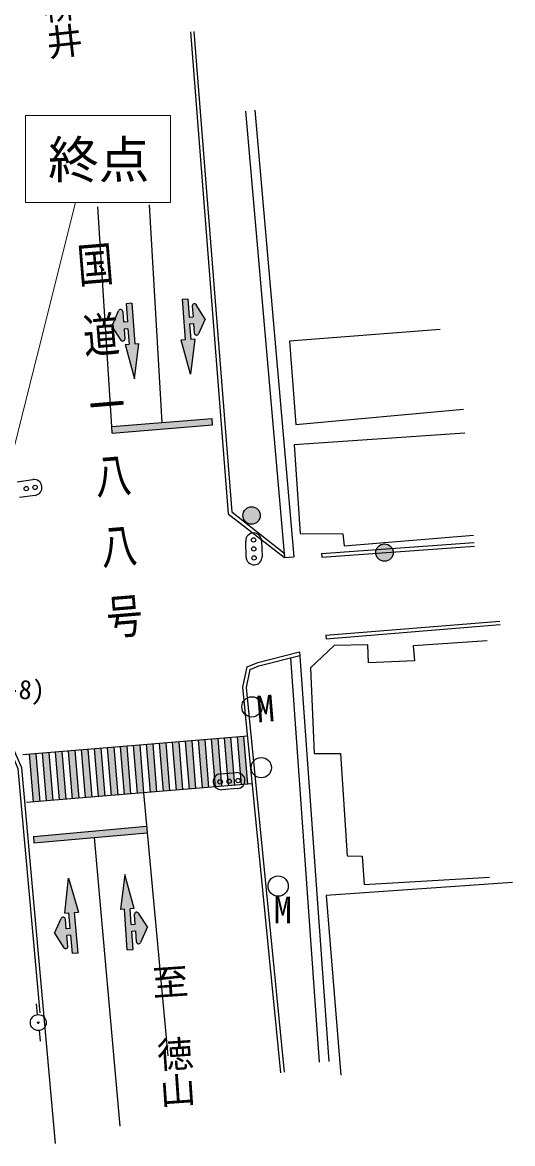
# Model space of a CAD drawing. Units: millimetres at full size, sheet at 1:1000; details may follow other scales. Extents: x 40000 to 680000, y 20000 to 380000.
# Drawn here: x 462360 to 496191, y 261195 to 338541 of the extents above; entities that cross this region are included whole.
import ezdxf
from ezdxf.enums import TextEntityAlignment as Align

# ---------------------------------------------------------------- set-up
doc = ezdxf.new("R2010")
doc.units = ezdxf.units.MM
doc.header["$LTSCALE"] = 1000
for name, color, linetype, lineweight in [('M-BGD', 7, 'Continuous', 25), ('M-BGD-EXST', 7, 'Continuous', 25), ('M-STR-HTXT', 7, 'Continuous', 13), ('M-STR-STRC', 7, 'Continuous', 25)]:
    doc.layers.add(name, color=color, linetype=linetype, lineweight=lineweight)
doc.layers.add('M-BMK-HTXT', color=7, linetype='Continuous')
doc.styles.add('@ＭＳ ゴシック', font='')
doc.styles.add('ＭＳ ゴシック', font='')
doc.styles.get('@ＭＳ ゴシック').set_extended_font_data('@MS Gothic')
doc.styles.get('ＭＳ ゴシック').set_extended_font_data('MS Gothic')

msp = doc.modelspace()

# ---------------------------------------------------------------- hatches: boundary and pattern name
at = {"layer": 'M-BGD'}
for points in [[(477574, 304525, 1), (478774, 304525, 1)], [(486750, 301968, 1), (487950, 301968, 1)]]:
    msp.add_hatch(color=256, dxfattribs=at).paths.add_polyline_path(points)
h = msp.add_hatch(color=256, dxfattribs=at)
edge = h.paths.add_edge_path()
edge.add_ellipse((463457, 269542), major_axis=(-21.7, 45.1), ratio=1, start_angle=160.1476, end_angle=-19.8524)
at = {"layer": 'M-STR-STRC'}
for points in [[(474141, 318234), (473867, 318213), (473773, 319475), (473377, 319445), (473585, 316642), (473310, 316622), (473960, 314266), (474255, 316692), (473981, 316671), (473901, 317748), (474176, 317768), (474225, 317100, 0.77336), (474511, 317048), (474981, 318062), (474363, 319065, 0.78564), (474086, 318975)], [(469337, 317854), (469281, 318596, 0.78564), (468993, 318643), (468531, 317559), (469147, 316627, 0.77336), (469422, 316721), (469372, 317389), (469646, 317409), (469727, 316333), (469452, 316312), (470105, 313957), (470397, 316383), (470123, 316363), (469912, 319166), (469516, 319136), (469611, 317875)], [(475490, 310768), (475454, 311216), (468525, 310660), (468561, 310212)], [(477630, 289279), (477182, 289242), (477455, 285953), (477903, 285991)], [(468661, 288535), (468213, 288498), (468486, 285209), (468934, 285246)], [(469558, 288610), (469110, 288572), (469382, 285284), (469831, 285321)], [(470455, 288684), (470006, 288647), (470279, 285358), (470728, 285395)], [(471352, 288758), (470903, 288721), (471176, 285432), (471625, 285470)], [(472249, 288833), (471800, 288796), (472073, 285507), (472522, 285544)], [(473146, 288907), (472697, 288870), (472970, 285581), (473419, 285619)], [(474043, 288982), (473594, 288944), (473867, 285656), (474315, 285693)], [(474940, 289056), (474491, 289019), (474764, 285730), (475212, 285767)], [(475836, 289131), (475388, 289093), (475661, 285805), (476109, 285842)], [(476733, 289205), (476285, 289168), (476558, 285879), (477006, 285916)], [(463280, 288089), (462831, 288051), (463104, 284763), (463552, 284800)], [(464177, 288163), (463728, 288126), (464001, 284837), (464449, 284874)], [(465073, 288237), (464625, 288200), (464898, 284911), (465346, 284949)], [(465970, 288312), (465522, 288275), (465795, 284986), (466243, 285023)], [(466867, 288386), (466419, 288349), (466692, 285060), (467140, 285098)], [(467764, 288461), (467316, 288423), (467589, 285135), (468037, 285172)], [(470972, 282634), (470931, 283082), (463117, 282386), (463157, 281938)], [(465423, 275543), (465697, 275567), (465808, 274307), (466204, 274342), (465957, 277142), (466231, 277166), (465548, 279513), (465287, 277083), (465561, 277107), (465656, 276032), (465382, 276008), (465323, 276675, 0.77336), (465037, 276723), (464581, 275703), (465213, 274709, 0.78564), (465489, 274802)], [(470178, 275861), (470231, 275120, 0.78564), (470518, 275071), (470984, 276154), (470371, 277088, 0.77336), (470096, 276995), (470144, 276327), (469870, 276308), (469793, 277384), (470067, 277404), (469423, 279761), (469122, 277336), (469396, 277356), (469597, 274552), (469994, 274580), (469903, 275842)]]:
    msp.add_hatch(color=256, dxfattribs=at).paths.add_polyline_path(points)

# ---------------------------------------------------------------- linework, layer by layer
msp.add_arc((463457, 269542), 50, 95.80992, 275.80992)
at = {"layer": 'M-BGD'}
for p, q in [((477763, 332428), (480438, 301618)), ((478410, 332484), (481085, 301674)), ((483005, 301903), (493536, 302668)), ((480438, 301618), (481085, 301674)), ((483005, 301903), (483023, 301653)), ((483023, 301653), (493555, 302419)), ((483306, 296263), (495320, 297243)), ((483306, 296263), (483326, 296013)), ((483326, 296013), (495341, 296994)), ((480870, 294705), (482851, 266809)), ((481492, 295123), (483499, 266856)), ((463401, 270089), (463326, 270835)), ((463513, 268995), (463589, 268249))]:
    msp.add_line(p, q, dxfattribs=at)
for points in [[(473953, 337902), (476564, 304638), (480438, 301618)], [(474202, 337921), (476805, 304768), (480408, 301958)], [(491188, 317360), (480798, 316547), (481233, 310804), (492814, 311849)], [(492901, 310213), (481117, 309401), (481524, 303281), (484484, 303252), (484571, 302440), (493482, 303165)], [(494433, 295886), (489330, 295534), (489418, 294509), (486252, 294362), (486193, 295593), (483876, 295564), (482234, 294011), (482498, 288113), (484316, 288113), (484785, 281041), (485811, 281012), (485958, 279078), (494608, 279576)], [(480194, 266086), (477580, 292683), (477866, 294090), (478609, 294381), (481492, 295123)], [(480443, 266111), (477833, 292670), (478084, 293906), (478686, 294142), (481510, 294869)], [(463575, 270208), (462067, 287047), (461533, 288302), (460903, 289136), (458121, 291246)], [(464633, 261195), (462312, 287108), (461751, 288428), (461082, 289314), (458272, 291445)], [(496191, 279195), (483319, 278316), (484344, 265905)]]:
    msp.add_lwpolyline(points, dxfattribs=at)
for centre, radius in [((478174, 304525), 600), ((487350, 301968), 600), ((478205, 291322), 700), ((478847, 287128), 700), ((480011, 278960), 700), ((463457, 269542), 550), ((463457, 269542), 50)]:
    msp.add_circle(centre, radius, dxfattribs=at)
at = {"layer": 'M-STR-HTXT'}
for p, q in [((462576, 332109), (472576, 332109)), ((462576, 326109), (462576, 332109)), ((472576, 332109), (472576, 326109)), ((458711, 296991), (466014, 326109)), ((472576, 326109), (462576, 326109))]:
    msp.add_line(p, q, dxfattribs=at)
at = {"layer": 'M-STR-STRC'}
for p, q in [((471107, 325963), (471990, 310938)), ((473377, 319445), (473773, 319475)), ((473377, 319445), (473585, 316642)), ((473773, 319475), (473867, 318213)), ((469912, 319166), (469516, 319136)), ((469516, 319136), (469611, 317875)), ((469912, 319166), (470123, 316363)), ((474086, 318975), (474141, 318234)), ((474981, 318062), (474363, 319065)), ((468531, 317559), (468993, 318643)), ((469281, 318596), (469337, 317854)), ((473867, 318213), (474141, 318234)), ((474981, 318062), (474511, 317048)), ((468531, 317559), (469147, 316627)), ((469611, 317875), (469337, 317854)), ((469646, 317409), (469372, 317389)), ((469372, 317389), (469422, 316721)), ((469646, 317409), (469727, 316333)), ((473901, 317748), (474176, 317768)), ((473901, 317748), (473981, 316671)), ((474176, 317768), (474225, 317100)), ((470105, 313957), (470397, 316383)), ((470123, 316363), (470397, 316383)), ((473585, 316642), (473310, 316622)), ((473960, 314266), (473310, 316622)), ((474255, 316692), (473960, 314266)), ((474255, 316692), (473981, 316671)), ((469452, 316312), (469727, 316333)), ((469452, 316312), (470105, 313957)), ((468525, 310660), (475454, 311216)), ((475490, 310768), (475454, 311216)), ((468561, 310212), (475490, 310768)), ((461998, 306855), (463088, 307004)), ((463237, 305914), (462147, 305765)), ((477798, 301658), (477772, 302757)), ((478871, 302784), (478898, 301684)), ((477912, 289303), (462378, 288014)), ((477630, 289279), (477903, 285991)), ((468661, 288535), (468934, 285246)), ((469110, 288572), (469382, 285284)), ((469558, 288610), (469831, 285321)), ((470006, 288647), (470279, 285358)), ((470455, 288684), (470728, 285395)), ((470903, 288721), (471176, 285432)), ((471352, 288758), (471625, 285470)), ((471800, 288796), (472073, 285507)), ((472249, 288833), (472522, 285544)), ((472697, 288870), (472970, 285581)), ((473146, 288907), (473419, 285619)), ((473594, 288944), (473867, 285656)), ((474043, 288982), (474315, 285693)), ((474491, 289019), (474764, 285730)), ((474940, 289056), (475212, 285767)), ((475388, 289093), (475661, 285805)), ((475836, 289131), (476109, 285842)), ((476285, 289168), (476558, 285879)), ((476733, 289205), (477006, 285916)), ((477182, 289242), (477455, 285953)), ((462831, 288051), (463104, 284763)), ((463280, 288089), (463552, 284800)), ((463728, 288126), (464001, 284837)), ((464177, 288163), (464449, 284874)), ((464625, 288200), (464898, 284911)), ((465073, 288237), (465346, 284949)), ((465522, 288275), (465795, 284986)), ((465970, 288312), (466243, 285023)), ((466419, 288349), (466692, 285060)), ((466867, 288386), (467140, 285098)), ((467316, 288423), (467589, 285135)), ((467764, 288461), (468037, 285172)), ((468213, 288498), (468486, 285209)), ((476034, 286708), (477132, 286785)), ((478185, 286014), (462651, 284725)), ((477209, 285688), (476112, 285610)), ((470718, 285394), (472387, 267246)), ((463117, 282386), (470931, 283082)), ((463117, 282386), (463157, 281938)), ((463157, 281938), (470972, 282634)), ((469098, 262396), (467325, 282309)), ((465287, 277083), (465548, 279513)), ((465548, 279513), (466231, 277166)), ((469423, 279761), (469122, 277336)), ((470067, 277404), (469423, 279761)), ((465287, 277083), (465561, 277107)), ((465656, 276032), (465561, 277107)), ((465957, 277142), (466231, 277166)), ((466204, 274342), (465957, 277142)), ((469396, 277356), (469122, 277336)), ((469597, 274552), (469396, 277356)), ((470067, 277404), (469793, 277384)), ((469870, 276308), (469793, 277384)), ((470144, 276327), (470096, 276995)), ((470984, 276154), (470371, 277088)), ((464581, 275703), (465037, 276723)), ((465382, 276008), (465323, 276675)), ((469870, 276308), (470144, 276327)), ((470984, 276154), (470518, 275071)), ((464581, 275703), (465213, 274709)), ((465656, 276032), (465382, 276008)), ((465697, 275567), (465423, 275543)), ((465489, 274802), (465423, 275543)), ((465808, 274307), (465697, 275567)), ((469903, 275842), (470178, 275861)), ((469994, 274580), (469903, 275842)), ((470231, 275120), (470178, 275861)), ((469597, 274552), (469994, 274580)), ((466204, 274342), (465808, 274307))]:
    msp.add_line(p, q, dxfattribs=at)
msp.add_lwpolyline([(468561, 310212), (468525, 310660), (467575, 325826)], dxfattribs=at)
for centre in [(462622, 306379), (463237, 306463), (478314, 302836), (478329, 302216), (478344, 301596), (476008, 286149), (476627, 286192), (477245, 286236)]:
    msp.add_circle(centre, 150, dxfattribs=at)
for centre, radius, start, end in [((469131, 318584), 150, 4.30222, 156.92087), ((474236, 318986), 150, 31.62006, 184.23872), ((469272, 316710), 150, 213.43404, 4.30222), ((474375, 317111), 150, 184.23872, 335.10689), ((463162, 306459), 550, 7.78785, 97.78785), ((463162, 306459), 550, 277.78785, 7.78785), ((478322, 302771), 550, 91.36467, 181.36467), ((478322, 302771), 550, 1.36467, 91.36467), ((478348, 301671), 550, 181.36467, 271.36467), ((478348, 301671), 550, 271.36467, 1.36467), ((476073, 286159), 550, 94.04737, 184.04737), ((477171, 286237), 550, 4.04737, 94.04737), ((477171, 286237), 550, 274.04737, 4.04737), ((476073, 286159), 550, 184.04737, 274.04737), ((470246, 277006), 150, 33.23385, 184.10202), ((465174, 276662), 150, 5.0452, 155.91338), ((465339, 274789), 150, 212.42655, 5.0452), ((470380, 275131), 150, 184.10202, 336.72068)]:
    msp.add_arc(centre, radius, start, end, dxfattribs=at)

# ---------------------------------------------------------------- texts
at = {"layer": 'M-BGD', "style": 'ＭＳ ゴシック'}
msp.add_text('(407-8)', height=1320, rotation=355.802, dxfattribs=at).set_placement((457561, 291826), align=Align.BOTTOM_LEFT)
at = {"layer": 'M-BGD-EXST', "style": 'ＭＳ ゴシック'}
msp.add_text('M', height=1833, rotation=4.764, dxfattribs=at).set_placement((478634, 289698), align=Align.BOTTOM_LEFT)
msp.add_text('M', height=1833, dxfattribs=at).set_placement((479705, 275847), align=Align.BOTTOM_LEFT)
at = {"layer": 'M-BMK-HTXT', "style": '@ＭＳ ゴシック'}
for s, rotation, p in [('至\u3000柳井', 276.282, (462817, 345797)), ('至\u3000徳山', 273.918, (470982, 273523))]:
    msp.add_text(s, height=1833, rotation=rotation, dxfattribs=at).set_placement(p, align=Align.BOTTOM_LEFT)
at = {"layer": 'M-BMK-HTXT', "style": '@ＭＳ ゴシック', "width": 1.3}
msp.add_text('国 道 一 八 八 号', height=1833, rotation=274.748, dxfattribs=at).set_placement((465759, 323381), align=Align.BOTTOM_LEFT)
at = {"layer": 'M-STR-HTXT', "style": 'ＭＳ ゴシック'}
msp.add_text('終点', height=2566, dxfattribs=at).set_placement((467632, 329073), align=Align.MIDDLE_CENTER)

doc.saveas('drawing.dxf')
